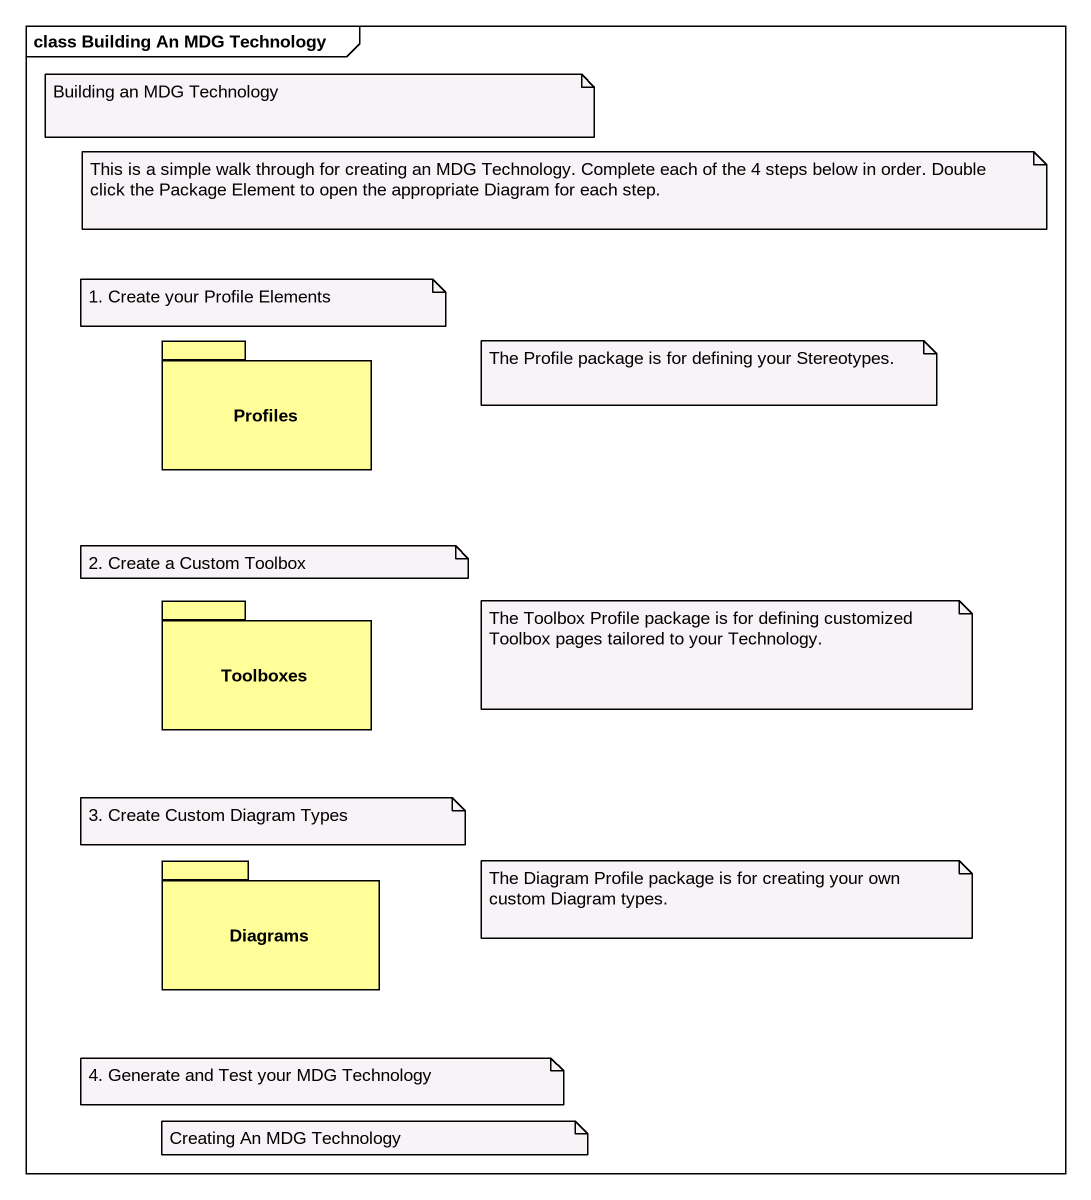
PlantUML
@startuml
mainframe class Building An MDG Technology
package Profiles #FFFE99 {
}
package Toolboxes #FFFE99 {
}
package Diagrams #FFFE99 {
}
note as N1
  Building an MDG Technology
end note
note as N2
  This is a simple walk through for creating an MDG Technology. Complete each of the 4 steps below in order. Double click the Package Element to open the appropriate Diagram for each step.
end note
note as N3
  1. Create your Profile Elements
end note
note as N4
  The Profile package is for defining your Stereotypes.
end note
note as N5
  2. Create a Custom Toolbox
end note
note as N6
  The Toolbox Profile package is for defining customized Toolbox pages tailored to your Technology.
end note
note as N7
  3. Create Custom Diagram Types
end note
note as N8
  The Diagram Profile package is for creating your own custom Diagram types.
end note
note as N9
  4. Generate and Test your MDG Technology
end note
note as N10
  Creating An MDG Technology
end note
@enduml
